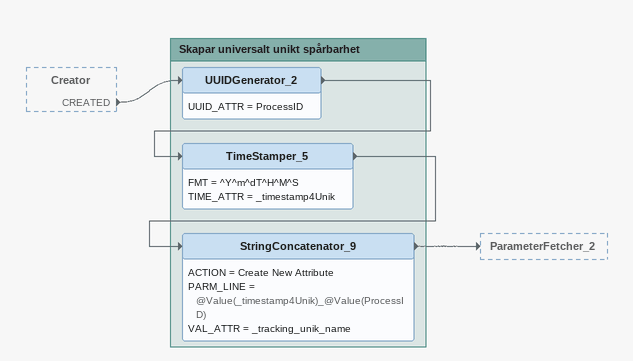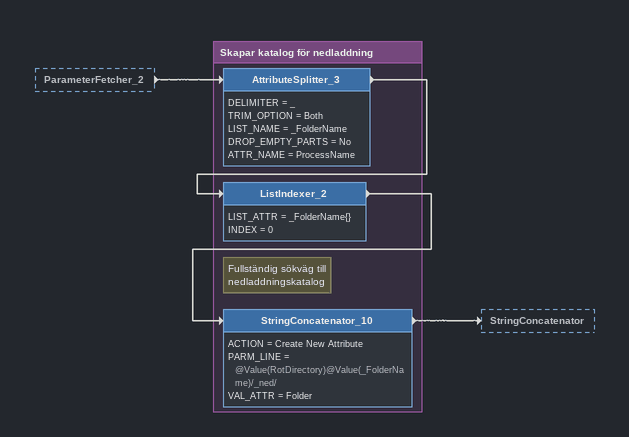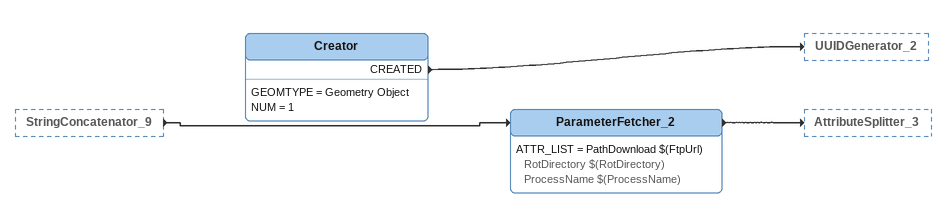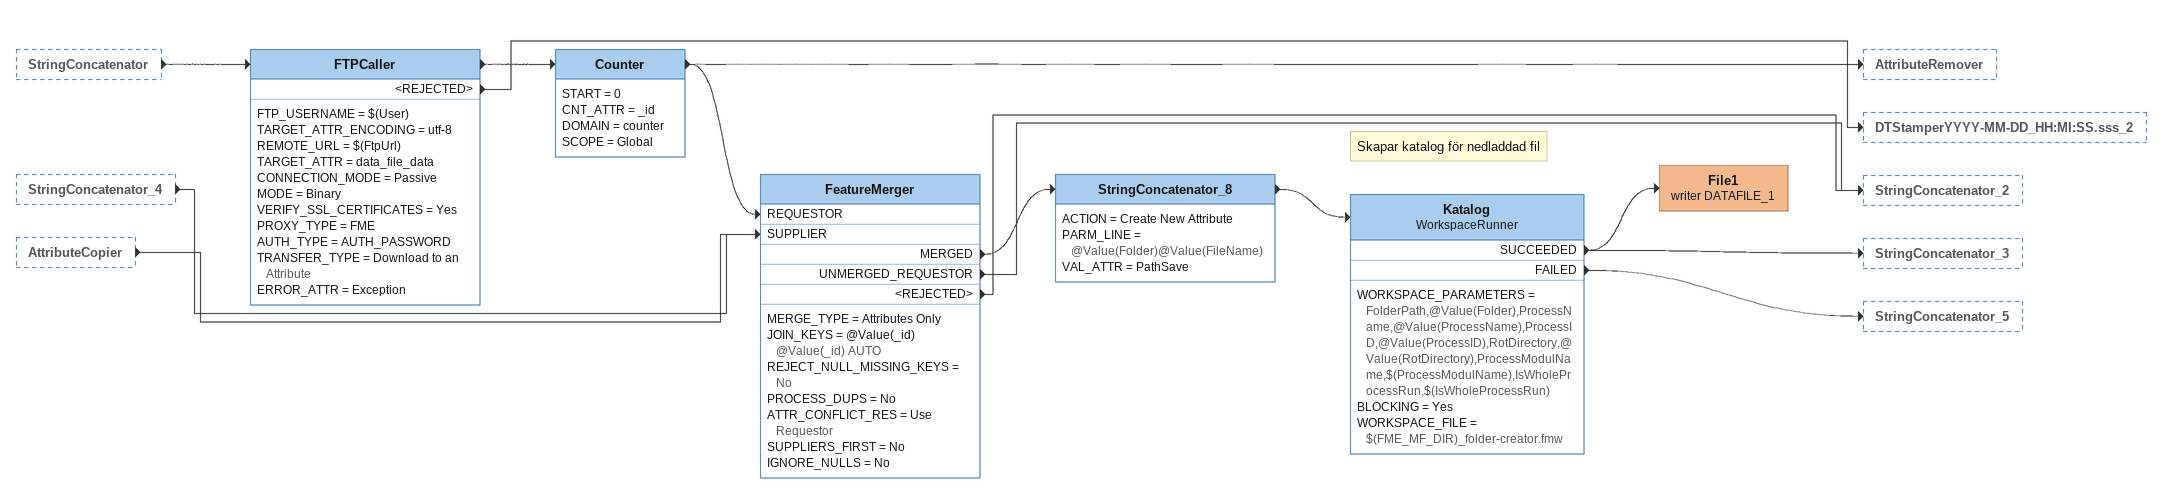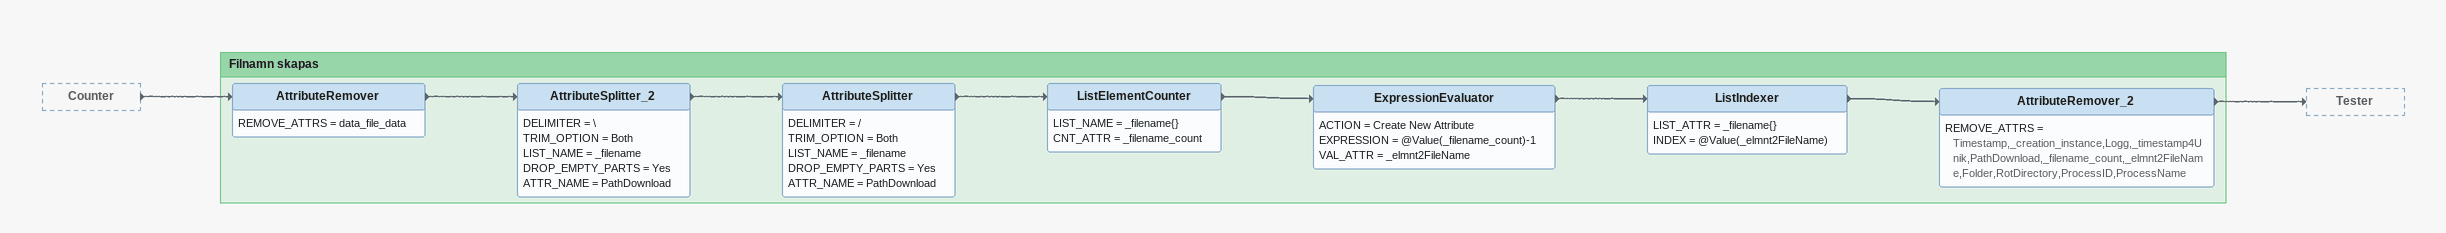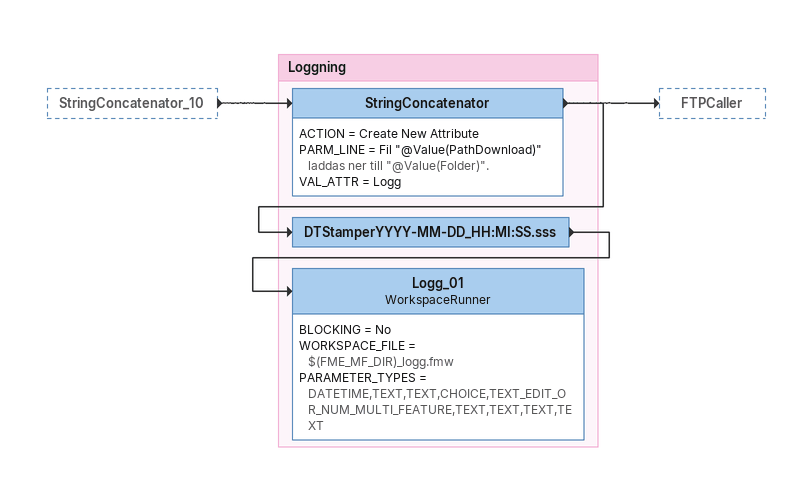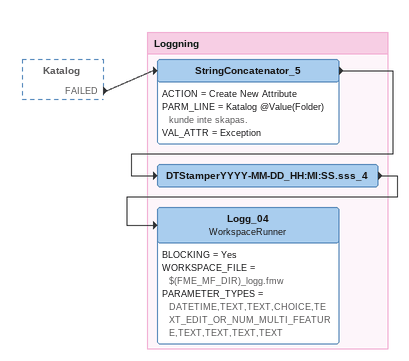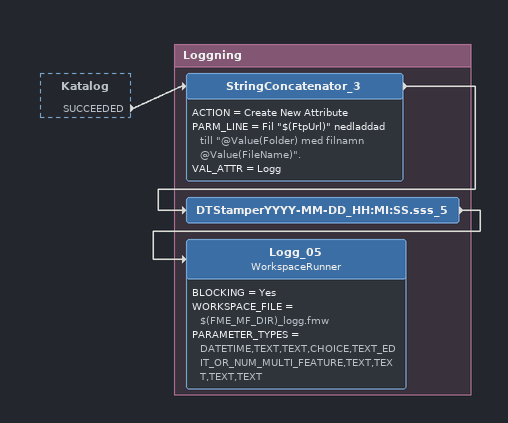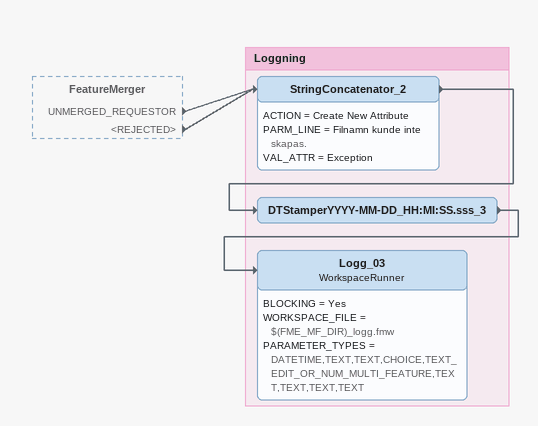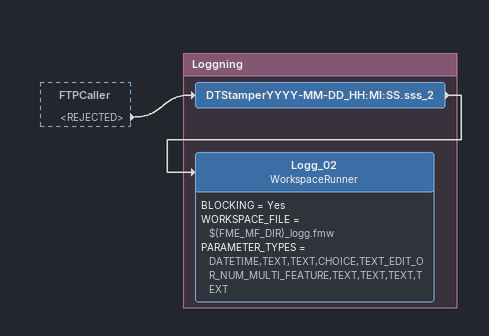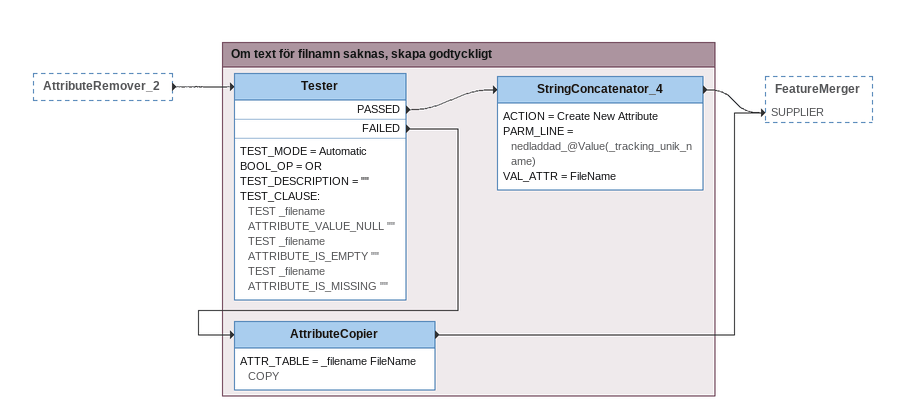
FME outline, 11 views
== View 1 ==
Creator [outside]
    CREATED -> UUIDGenerator_2

Bookmark: Skapar universalt unikt spårbarhet
UUIDGenerator_2
    UUID_ATTR = ProcessID
    -> TimeStamper_5
TimeStamper_5
    FMT = ^Y^m^dT^H^M^S
    TIME_ATTR = _timestamp4Unik
    -> StringConcatenator_9
StringConcatenator_9
    ACTION = Create New Attribute
    PARM_LINE = @Value(_timestamp4Unik)_@Value(ProcessID)
    VAL_ATTR = _tracking_unik_name
    -> ParameterFetcher_2

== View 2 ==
ParameterFetcher_2 [outside]
    -> AttributeSplitter_3

Bookmark: Skapar katalog för nedladdning
AttributeSplitter_3
    DELIMITER = _
    TRIM_OPTION = Both
    LIST_NAME = _FolderName
    DROP_EMPTY_PARTS = No
    ATTR_NAME = ProcessName
    -> ListIndexer_2
ListIndexer_2
    LIST_ATTR = _FolderName{}
    INDEX = 0
    -> StringConcatenator_10
Note: Fullständig sökväg till nedladdningskatalog
StringConcatenator_10
    ACTION = Create New Attribute
    PARM_LINE = @Value(RotDirectory)@Value(_FolderName)/_ned/
    VAL_ATTR = Folder
    -> StringConcatenator

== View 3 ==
StringConcatenator_9 [outside]
    -> ParameterFetcher_2
Creator
    GEOMTYPE = Geometry Object
    NUM = 1
    CREATED -> UUIDGenerator_2
ParameterFetcher_2
    ATTR_LIST = PathDownload $(FtpUrl) RotDirectory $(RotDirectory) ProcessName $(ProcessName)
    -> AttributeSplitter_3

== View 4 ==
StringConcatenator [outside]
    -> FTPCaller
StringConcatenator_4 [outside]
    -> FeatureMerger [SUPPLIER]
AttributeCopier [outside]
    -> FeatureMerger [SUPPLIER]
FTPCaller
    FTP_USERNAME = $(User)
    TARGET_ATTR_ENCODING = utf-8
    REMOTE_URL = $(FtpUrl)
    TARGET_ATTR = data_file_data
    CONNECTION_MODE = Passive
    MODE = Binary
    VERIFY_SSL_CERTIFICATES = Yes
    PROXY_TYPE = FME
    AUTH_TYPE = AUTH_PASSWORD
    TRANSFER_TYPE = Download to an Attribute
    ERROR_ATTR = Exception
    -> Counter
    <REJECTED> -> DTStamperYYYY-MM-DD_HH:MI:SS.sss_2
Counter
    START = 0
    CNT_ATTR = _id
    DOMAIN = counter
    SCOPE = Global
    -> AttributeRemover
    -> FeatureMerger [REQUESTOR]
FeatureMerger
    MERGE_TYPE = Attributes Only
    JOIN_KEYS = @Value(_id) @Value(_id) AUTO
    REJECT_NULL_MISSING_KEYS = No
    PROCESS_DUPS = No
    ATTR_CONFLICT_RES = Use Requestor
    SUPPLIERS_FIRST = No
    IGNORE_NULLS = No
    MERGED -> StringConcatenator_8
    UNMERGED_REQUESTOR -> StringConcatenator_2
    <REJECTED> -> StringConcatenator_2
StringConcatenator_8
    ACTION = Create New Attribute
    PARM_LINE = @Value(Folder)@Value(FileName)
    VAL_ATTR = PathSave
    -> Katalog
Note: Skapar katalog för nedladdad fil
Katalog: WorkspaceRunner
    WORKSPACE_PARAMETERS = FolderPath,@Value(Folder),ProcessName,@Value(ProcessName),ProcessID,@Value(ProcessID),RotDirectory,@Value(RotDirectory),ProcessModulName,$(ProcessModulName),IsWholeProcessRun,$(IsWholeProcessRun)
    BLOCKING = Yes
    WORKSPACE_FILE = $(FME_MF_DIR)_folder-creator.fmw
    SUCCEEDED -> StringConcatenator_3
    SUCCEEDED -> File1 (writer DATAFILE_1)
    FAILED -> StringConcatenator_5
File1 (writer DATAFILE_1)

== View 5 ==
Counter [outside]
    -> AttributeRemover

Bookmark: Filnamn skapas
AttributeRemover
    REMOVE_ATTRS = data_file_data
    -> AttributeSplitter_2
AttributeSplitter_2
    DELIMITER = \
    TRIM_OPTION = Both
    LIST_NAME = _filename
    DROP_EMPTY_PARTS = Yes
    ATTR_NAME = PathDownload
    -> AttributeSplitter
AttributeSplitter
    DELIMITER = /
    TRIM_OPTION = Both
    LIST_NAME = _filename
    DROP_EMPTY_PARTS = Yes
    ATTR_NAME = PathDownload
    -> ListElementCounter
ListElementCounter
    LIST_NAME = _filename{}
    CNT_ATTR = _filename_count
    -> ExpressionEvaluator
ExpressionEvaluator
    ACTION = Create New Attribute
    EXPRESSION = @Value(_filename_count)-1
    VAL_ATTR = _elmnt2FileName
    -> ListIndexer
ListIndexer
    LIST_ATTR = _filename{}
    INDEX = @Value(_elmnt2FileName)
    -> AttributeRemover_2
AttributeRemover_2
    REMOVE_ATTRS = Timestamp,_creation_instance,Logg,_timestamp4Unik,PathDownload,_filename_count,_elmnt2FileName,Folder,RotDirectory,ProcessID,ProcessName
    -> Tester

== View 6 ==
StringConcatenator_10 [outside]
    -> StringConcatenator

Bookmark: Loggning
StringConcatenator
    ACTION = Create New Attribute
    PARM_LINE = Fil "@Value(PathDownload)" laddas ner till "@Value(Folder)".
    VAL_ATTR = Logg
    -> FTPCaller
    -> DTStamperYYYY-MM-DD_HH:MI:SS.sss
DTStamperYYYY-MM-DD_HH:MI:SS.sss
    -> Logg_01
Logg_01: WorkspaceRunner
    BLOCKING = No
    WORKSPACE_FILE = $(FME_MF_DIR)_logg.fmw
    PARAMETER_TYPES = DATETIME,TEXT,TEXT,CHOICE,TEXT_EDIT_OR_NUM_MULTI_FEATURE,TEXT,TEXT,TEXT,TEXT

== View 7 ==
Katalog [outside]
    FAILED -> StringConcatenator_5

Bookmark: Loggning
StringConcatenator_5
    ACTION = Create New Attribute
    PARM_LINE = Katalog @Value(Folder) kunde inte skapas.
    VAL_ATTR = Exception
    -> DTStamperYYYY-MM-DD_HH:MI:SS.sss_4
DTStamperYYYY-MM-DD_HH:MI:SS.sss_4
    -> Logg_04
Logg_04: WorkspaceRunner
    BLOCKING = Yes
    WORKSPACE_FILE = $(FME_MF_DIR)_logg.fmw
    PARAMETER_TYPES = DATETIME,TEXT,TEXT,CHOICE,TEXT_EDIT_OR_NUM_MULTI_FEATURE,TEXT,TEXT,TEXT,TEXT

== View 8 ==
Katalog [outside]
    SUCCEEDED -> StringConcatenator_3

Bookmark: Loggning
StringConcatenator_3
    ACTION = Create New Attribute
    PARM_LINE = Fil "$(FtpUrl)" nedladdad till "@Value(Folder) med filnamn @Value(FileName)".
    VAL_ATTR = Logg
    -> DTStamperYYYY-MM-DD_HH:MI:SS.sss_5
DTStamperYYYY-MM-DD_HH:MI:SS.sss_5
    -> Logg_05
Logg_05: WorkspaceRunner
    BLOCKING = Yes
    WORKSPACE_FILE = $(FME_MF_DIR)_logg.fmw
    PARAMETER_TYPES = DATETIME,TEXT,TEXT,CHOICE,TEXT_EDIT_OR_NUM_MULTI_FEATURE,TEXT,TEXT,TEXT,TEXT

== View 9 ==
FeatureMerger [outside]
    UNMERGED_REQUESTOR -> StringConcatenator_2
    <REJECTED> -> StringConcatenator_2

Bookmark: Loggning
StringConcatenator_2
    ACTION = Create New Attribute
    PARM_LINE = Filnamn kunde inte skapas.
    VAL_ATTR = Exception
    -> DTStamperYYYY-MM-DD_HH:MI:SS.sss_3
DTStamperYYYY-MM-DD_HH:MI:SS.sss_3
    -> Logg_03
Logg_03: WorkspaceRunner
    BLOCKING = Yes
    WORKSPACE_FILE = $(FME_MF_DIR)_logg.fmw
    PARAMETER_TYPES = DATETIME,TEXT,TEXT,CHOICE,TEXT_EDIT_OR_NUM_MULTI_FEATURE,TEXT,TEXT,TEXT,TEXT

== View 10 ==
FTPCaller [outside]
    <REJECTED> -> DTStamperYYYY-MM-DD_HH:MI:SS.sss_2

Bookmark: Loggning
DTStamperYYYY-MM-DD_HH:MI:SS.sss_2
    -> Logg_02
Logg_02: WorkspaceRunner
    BLOCKING = Yes
    WORKSPACE_FILE = $(FME_MF_DIR)_logg.fmw
    PARAMETER_TYPES = DATETIME,TEXT,TEXT,CHOICE,TEXT_EDIT_OR_NUM_MULTI_FEATURE,TEXT,TEXT,TEXT,TEXT

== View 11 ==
AttributeRemover_2 [outside]
    -> Tester

Bookmark: Om text för filnamn saknas, skapa godtyckligt
Tester
    TEST_MODE = Automatic
    BOOL_OP = OR
    TEST_DESCRIPTION = ""
    TEST_CLAUSE:
      TEST _filename ATTRIBUTE_VALUE_NULL ""
      TEST _filename ATTRIBUTE_IS_EMPTY ""
      TEST _filename ATTRIBUTE_IS_MISSING ""
    PASSED -> StringConcatenator_4
    FAILED -> AttributeCopier
StringConcatenator_4
    ACTION = Create New Attribute
    PARM_LINE = nedladdad_@Value(_tracking_unik_name)
    VAL_ATTR = FileName
    -> FeatureMerger [SUPPLIER]
AttributeCopier
    ATTR_TABLE = _filename FileName COPY
    -> FeatureMerger [SUPPLIER]
